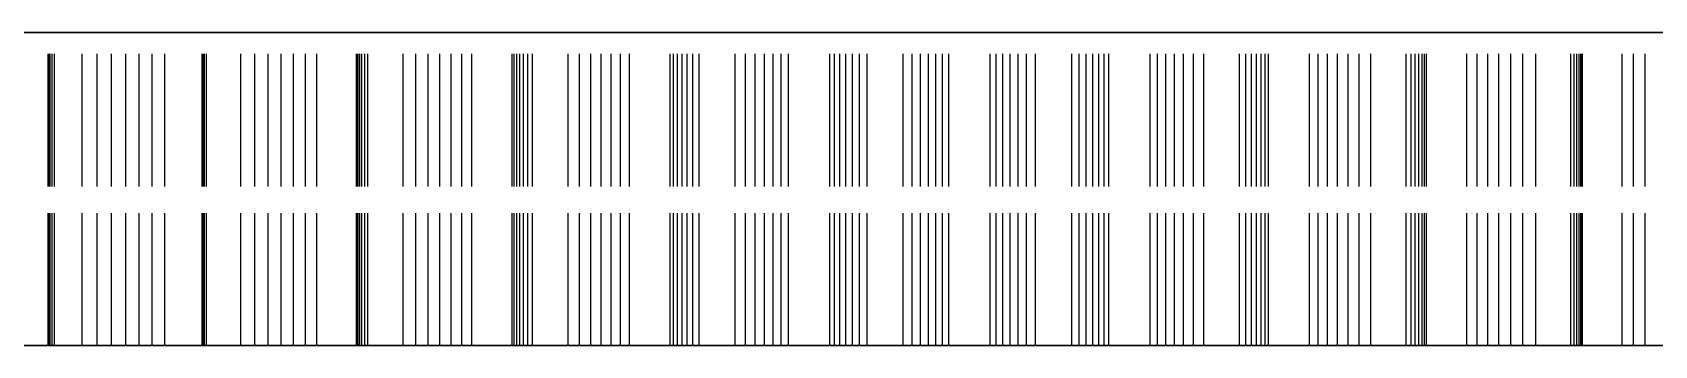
# Model space of a CAD drawing. Header units: millimetres. Extents: x -25 to 127, y -20 to 120.
# Drawn here: x -8.98 to 6.56, y 75.5 to 78.5 of the extents above; entities that cross this region are included whole.
import ezdxf

# ---------------------------------------------------------------- set-up
doc = ezdxf.new("R2010")
doc.units = ezdxf.units.MM
doc.linetypes.add('DASHED', pattern=[1.524, 1.27, -0.254])
doc.layers.add('HIDDEN', color=8, linetype='DASHED')
doc.layers.add('VISIBLE', color=7, linetype='CONTINUOUS')

msp = doc.modelspace()

# ---------------------------------------------------------------- linework, layer by layer
at = {"layer": 'HIDDEN'}
for points in [[(7.2381, 78.5), (6.47619, 78.5), (5.71429, 78.5), (4.95238, 78.5), (4.19048, 78.5), (3.42857, 78.5), (2.66667, 78.5), (1.90476, 78.5), (1.14286, 78.5), (0.38095, 78.5), (-0.38095, 78.5), (-1.14286, 78.5), (-1.90476, 78.5), (-2.66667, 78.5), (-3.42857, 78.5), (-4.19048, 78.5), (-4.95238, 78.5), (-5.71429, 78.5), (-6.47619, 78.5), (-7.2381, 78.5), (-8, 78.5), (-8.7619, 78.5), (-9.52381, 78.5)], [(-9.52381, 78.5), (-8.7619, 78.5), (-8, 78.5), (-7.2381, 78.5), (-6.47619, 78.5), (-5.71429, 78.5), (-4.95238, 78.5), (-4.19048, 78.5), (-3.42857, 78.5), (-2.66667, 78.5), (-1.90476, 78.5), (-1.14286, 78.5), (-0.38095, 78.5), (0.38095, 78.5), (1.14286, 78.5), (1.90476, 78.5), (2.66667, 78.5), (3.42857, 78.5), (4.19048, 78.5), (4.95238, 78.5), (5.71429, 78.5), (6.47619, 78.5), (7.2381, 78.5)], [(6.63492, 78.5), (5.93651, 78.5), (5.2381, 78.5), (4.53968, 78.5), (3.84127, 78.5), (3.14286, 78.5), (2.44444, 78.5), (1.74603, 78.5), (1.04762, 78.5), (0.34921, 78.5), (-0.34921, 78.5), (-1.04762, 78.5), (-1.74603, 78.5), (-2.44444, 78.5), (-3.14286, 78.5), (-3.84127, 78.5), (-4.53968, 78.5), (-5.2381, 78.5), (-5.93651, 78.5), (-6.63492, 78.5), (-7.33333, 78.5), (-8.03175, 78.5), (-8.73016, 78.5), (-9.42857, 78.5)], [(-9.42857, 78.5), (-8.73016, 78.5), (-8.03175, 78.5), (-7.33333, 78.5), (-6.63492, 78.5), (-5.93651, 78.5), (-5.2381, 78.5), (-4.53968, 78.5), (-3.84127, 78.5), (-3.14286, 78.5), (-2.44444, 78.5), (-1.74603, 78.5), (-1.04762, 78.5), (-0.34921, 78.5), (0.34921, 78.5), (1.04762, 78.5), (1.74603, 78.5), (2.44444, 78.5), (3.14286, 78.5), (3.84127, 78.5), (4.53968, 78.5), (5.2381, 78.5), (5.93651, 78.5), (6.63492, 78.5)], [(-8.76709, 78.5), (-9.1286, 78.5)], [(-9.1286, 78.5), (-8.76709, 78.5)], [(-8.99008, 78.5), (-8.20833, 78.5), (-7.42659, 78.5), (-6.64484, 78.5), (-5.8631, 78.5), (-5.08135, 78.5), (-4.2996, 78.5), (-3.51786, 78.5), (-2.73611, 78.5), (-1.95437, 78.5), (-1.17262, 78.5), (-0.39087, 78.5), (0.39087, 78.5), (1.17262, 78.5), (1.95437, 78.5), (2.73611, 78.5), (3.51786, 78.5), (4.2996, 78.5), (5.08135, 78.5), (5.8631, 78.5), (6.64484, 78.5)], [(-8.82299, 78.5), (-8.82595, 78.5)], [(-8.82595, 78.5), (-8.82425, 78.5)], [(-8.82425, 78.5), (-8.82595, 78.5)], [(-8.82595, 78.5), (-8.82299, 78.5)], [(-8.82595, 75.5), (-8.82595, 78.5)], [(-8.82595, 75.5), (-8.82595, 78.5)], [(-8.82425, 78.5), (-8.81773, 78.5)], [(-8.81773, 78.5), (-8.82425, 78.5)], [(-8.82425, 75.5), (-8.82425, 78.5)], [(-8.82425, 75.5), (-8.82425, 78.5)], [(-8.50208, 78.5), (-8.82299, 78.5)], [(-8.82299, 78.5), (-8.50208, 78.5)], [(-8.82299, 75.5), (-8.82299, 78.5)], [(-8.82299, 75.5), (-8.82299, 78.5)], [(-8.81773, 78.5), (-8.80621, 78.5)], [(-8.80621, 78.5), (-8.81773, 78.5)], [(-8.81773, 75.5), (-8.81773, 78.5)], [(-8.81773, 75.5), (-8.81773, 78.5)], [(-8.80621, 78.5), (-8.78943, 78.5)], [(-8.78943, 78.5), (-8.80621, 78.5)], [(-8.80621, 75.5), (-8.80621, 78.5)], [(-8.80621, 75.5), (-8.80621, 78.5)], [(-8.78943, 78.5), (-8.76709, 78.5)], [(-8.76709, 78.5), (-8.78943, 78.5)], [(-8.78943, 75.5), (-8.78943, 78.5)], [(-8.78943, 75.5), (-8.78943, 78.5)], [(-8.76709, 75.5), (-8.76709, 78.5)], [(-8.76709, 75.5), (-8.76709, 78.5)], [(-8.35809, 78.5), (-8.50208, 78.5)], [(-8.50208, 78.5), (-8.35809, 78.5)], [(-8.50208, 75.5), (-8.50208, 78.5)], [(-8.50208, 75.5), (-8.50208, 78.5)], [(-8.2186, 78.5), (-8.35809, 78.5)], [(-8.35809, 78.5), (-8.2186, 78.5)], [(-8.35809, 75.5), (-8.35809, 78.5)], [(-8.35809, 75.5), (-8.35809, 78.5)], [(-8.08379, 78.5), (-8.2186, 78.5)], [(-8.2186, 78.5), (-8.08379, 78.5)], [(-8.2186, 75.5), (-8.2186, 78.5)], [(-8.2186, 75.5), (-8.2186, 78.5)], [(-7.9539, 78.5), (-8.08379, 78.5)], [(-8.08379, 78.5), (-7.9539, 78.5)], [(-8.08379, 75.5), (-8.08379, 78.5)], [(-8.08379, 75.5), (-8.08379, 78.5)], [(-7.82921, 78.5), (-7.9539, 78.5)], [(-7.9539, 78.5), (-7.82921, 78.5)], [(-7.9539, 75.5), (-7.9539, 78.5)], [(-7.9539, 75.5), (-7.9539, 78.5)], [(-7.71007, 78.5), (-7.82921, 78.5)], [(-7.82921, 78.5), (-7.71007, 78.5)], [(-7.82921, 75.5), (-7.82921, 78.5)], [(-7.82921, 75.5), (-7.82921, 78.5)], [(-7.33821, 78.5), (-7.71007, 78.5)], [(-7.71007, 78.5), (-7.33821, 78.5)], [(-7.71007, 75.5), (-7.71007, 78.5)], [(-7.71007, 75.5), (-7.71007, 78.5)], [(-7.34754, 78.5), (-7.34992, 78.5)], [(-7.34992, 78.5), (-7.34692, 78.5)], [(-7.34692, 78.5), (-7.34992, 78.5)], [(-7.34992, 78.5), (-7.34754, 78.5)], [(-7.34992, 75.5), (-7.34992, 78.5)], [(-7.34992, 75.5), (-7.34992, 78.5)], [(-7.34004, 78.5), (-7.34754, 78.5)], [(-7.34754, 78.5), (-7.34004, 78.5)], [(-7.34754, 75.5), (-7.34754, 78.5)], [(-7.34754, 75.5), (-7.34754, 78.5)], [(-7.34692, 78.5), (-7.33821, 78.5)], [(-7.33821, 78.5), (-7.34692, 78.5)], [(-7.34692, 75.5), (-7.34692, 78.5)], [(-7.34692, 75.5), (-7.34692, 78.5)], [(-7.3276, 78.5), (-7.34004, 78.5)], [(-7.34004, 78.5), (-7.3276, 78.5)], [(-7.34004, 75.5), (-7.34004, 78.5)], [(-7.34004, 75.5), (-7.34004, 78.5)], [(-7.33821, 75.5), (-7.33821, 78.5)], [(-7.33821, 75.5), (-7.33821, 78.5)], [(-7.3104, 78.5), (-7.3276, 78.5)], [(-7.3276, 78.5), (-7.3104, 78.5)], [(-7.3276, 75.5), (-7.3276, 78.5)], [(-7.3276, 75.5), (-7.3276, 78.5)], [(-6.98123, 78.5), (-7.3104, 78.5)], [(-7.3104, 78.5), (-6.98123, 78.5)], [(-7.3104, 75.5), (-7.3104, 78.5)], [(-7.3104, 75.5), (-7.3104, 78.5)], [(-6.8477, 78.5), (-6.98123, 78.5)], [(-6.98123, 78.5), (-6.8477, 78.5)], [(-6.98123, 75.5), (-6.98123, 78.5)], [(-6.98123, 75.5), (-6.98123, 78.5)], [(-6.71879, 78.5), (-6.8477, 78.5)], [(-6.8477, 78.5), (-6.71879, 78.5)], [(-6.8477, 75.5), (-6.8477, 78.5)], [(-6.8477, 75.5), (-6.8477, 78.5)], [(-6.5947, 78.5), (-6.71879, 78.5)], [(-6.71879, 78.5), (-6.5947, 78.5)], [(-6.71879, 75.5), (-6.71879, 78.5)], [(-6.71879, 75.5), (-6.71879, 78.5)], [(-6.47567, 78.5), (-6.5947, 78.5)], [(-6.5947, 78.5), (-6.47567, 78.5)], [(-6.5947, 75.5), (-6.5947, 78.5)], [(-6.5947, 75.5), (-6.5947, 78.5)], [(-6.36197, 78.5), (-6.47567, 78.5)], [(-6.47567, 78.5), (-6.36197, 78.5)], [(-6.47567, 75.5), (-6.47567, 78.5)], [(-6.47567, 75.5), (-6.47567, 78.5)], [(-6.25398, 78.5), (-6.36197, 78.5)], [(-6.36197, 78.5), (-6.25398, 78.5)], [(-6.36197, 75.5), (-6.36197, 78.5)], [(-6.36197, 75.5), (-6.36197, 78.5)], [(-5.87358, 78.5), (-6.25398, 78.5)], [(-6.25398, 78.5), (-5.87358, 78.5)], [(-6.25398, 75.5), (-6.25398, 78.5)], [(-6.25398, 75.5), (-6.25398, 78.5)], [(-5.86862, 78.5), (-5.87358, 78.5)], [(-5.87358, 78.5), (-5.86862, 78.5)], [(-5.87358, 75.5), (-5.87358, 78.5)], [(-5.87358, 75.5), (-5.87358, 78.5)], [(-5.85783, 78.5), (-5.86862, 78.5)], [(-5.86862, 78.5), (-5.85783, 78.5)], [(-5.86862, 75.5), (-5.86862, 78.5)], [(-5.86862, 75.5), (-5.86862, 78.5)], [(-5.84156, 78.5), (-5.85783, 78.5)], [(-5.85783, 78.5), (-5.84156, 78.5)], [(-5.85783, 75.5), (-5.85783, 78.5)], [(-5.85783, 75.5), (-5.85783, 78.5)], [(-5.82006, 78.5), (-5.84156, 78.5)], [(-5.84156, 78.5), (-5.82006, 78.5)], [(-5.84156, 75.5), (-5.84156, 78.5)], [(-5.84156, 75.5), (-5.84156, 78.5)], [(-5.79356, 78.5), (-5.82006, 78.5)], [(-5.82006, 78.5), (-5.79356, 78.5)], [(-5.82006, 75.5), (-5.82006, 78.5)], [(-5.82006, 75.5), (-5.82006, 78.5)], [(-5.7622, 78.5), (-5.79356, 78.5)], [(-5.79356, 78.5), (-5.7622, 78.5)], [(-5.79356, 75.5), (-5.79356, 78.5)], [(-5.79356, 75.5), (-5.79356, 78.5)], [(-5.42637, 78.5), (-5.7622, 78.5)], [(-5.7622, 78.5), (-5.42637, 78.5)], [(-5.7622, 75.5), (-5.7622, 78.5)], [(-5.7622, 75.5), (-5.7622, 78.5)], [(-5.30394, 78.5), (-5.42637, 78.5)], [(-5.42637, 78.5), (-5.30394, 78.5)], [(-5.42637, 75.5), (-5.42637, 78.5)], [(-5.42637, 75.5), (-5.42637, 78.5)], [(-5.18625, 78.5), (-5.30394, 78.5)], [(-5.30394, 78.5), (-5.18625, 78.5)], [(-5.30394, 75.5), (-5.30394, 78.5)], [(-5.30394, 75.5), (-5.30394, 78.5)], [(-5.07349, 78.5), (-5.18625, 78.5)], [(-5.18625, 78.5), (-5.07349, 78.5)], [(-5.18625, 75.5), (-5.18625, 78.5)], [(-5.18625, 75.5), (-5.18625, 78.5)], [(-4.96589, 78.5), (-5.07349, 78.5)], [(-5.07349, 78.5), (-4.96589, 78.5)], [(-5.07349, 75.5), (-5.07349, 78.5)], [(-5.07349, 75.5), (-5.07349, 78.5)], [(-4.86374, 78.5), (-4.96589, 78.5)], [(-4.96589, 78.5), (-4.86374, 78.5)], [(-4.96589, 75.5), (-4.96589, 78.5)], [(-4.96589, 75.5), (-4.96589, 78.5)], [(-4.76741, 78.5), (-4.86374, 78.5)], [(-4.86374, 78.5), (-4.76741, 78.5)], [(-4.86374, 75.5), (-4.86374, 78.5)], [(-4.86374, 75.5), (-4.86374, 78.5)], [(-4.38033, 78.5), (-4.76741, 78.5)], [(-4.76741, 78.5), (-4.38033, 78.5)], [(-4.76741, 75.5), (-4.76741, 78.5)], [(-4.76741, 75.5), (-4.76741, 78.5)], [(-4.36172, 78.5), (-4.38033, 78.5)], [(-4.38033, 78.5), (-4.36172, 78.5)], [(-4.38033, 75.5), (-4.38033, 78.5)], [(-4.38033, 75.5), (-4.38033, 78.5)], [(-4.3372, 78.5), (-4.36172, 78.5)], [(-4.36172, 78.5), (-4.3372, 78.5)], [(-4.36172, 75.5), (-4.36172, 78.5)], [(-4.36172, 75.5), (-4.36172, 78.5)], [(-4.30711, 78.5), (-4.3372, 78.5)], [(-4.3372, 78.5), (-4.30711, 78.5)], [(-4.3372, 75.5), (-4.3372, 78.5)], [(-4.3372, 75.5), (-4.3372, 78.5)], [(-4.27174, 78.5), (-4.30711, 78.5)], [(-4.30711, 78.5), (-4.27174, 78.5)], [(-4.30711, 75.5), (-4.30711, 78.5)], [(-4.30711, 75.5), (-4.30711, 78.5)], [(-4.23128, 78.5), (-4.27174, 78.5)], [(-4.27174, 78.5), (-4.23128, 78.5)], [(-4.27174, 75.5), (-4.27174, 78.5)], [(-4.27174, 75.5), (-4.27174, 78.5)], [(-4.18593, 78.5), (-4.23128, 78.5)], [(-4.23128, 78.5), (-4.18593, 78.5)], [(-4.23128, 75.5), (-4.23128, 78.5)], [(-4.23128, 75.5), (-4.23128, 78.5)], [(-3.84507, 78.5), (-4.18593, 78.5)], [(-4.18593, 78.5), (-3.84507, 78.5)], [(-4.18593, 75.5), (-4.18593, 78.5)], [(-4.18593, 75.5), (-4.18593, 78.5)], [(-3.73435, 78.5), (-3.84507, 78.5)], [(-3.84507, 78.5), (-3.73435, 78.5)], [(-3.84507, 75.5), (-3.84507, 78.5)], [(-3.84507, 75.5), (-3.84507, 78.5)], [(-3.62844, 78.5), (-3.73435, 78.5)], [(-3.73435, 78.5), (-3.62844, 78.5)], [(-3.73435, 75.5), (-3.73435, 78.5)], [(-3.73435, 75.5), (-3.73435, 78.5)], [(-3.52756, 78.5), (-3.62844, 78.5)], [(-3.62844, 78.5), (-3.52756, 78.5)], [(-3.62844, 75.5), (-3.62844, 78.5)], [(-3.62844, 75.5), (-3.62844, 78.5)], [(-3.43192, 78.5), (-3.52756, 78.5)], [(-3.52756, 78.5), (-3.43192, 78.5)], [(-3.52756, 75.5), (-3.52756, 78.5)], [(-3.52756, 75.5), (-3.52756, 78.5)], [(-3.34182, 78.5), (-3.43192, 78.5)], [(-3.43192, 78.5), (-3.34182, 78.5)], [(-3.43192, 75.5), (-3.43192, 78.5)], [(-3.43192, 75.5), (-3.43192, 78.5)], [(-3.25762, 78.5), (-3.34182, 78.5)], [(-3.34182, 78.5), (-3.25762, 78.5)], [(-3.34182, 75.5), (-3.34182, 78.5)], [(-3.34182, 75.5), (-3.34182, 78.5)], [(-2.86575, 78.5), (-3.25762, 78.5)], [(-3.25762, 78.5), (-2.86575, 78.5)], [(-3.25762, 75.5), (-3.25762, 78.5)], [(-3.25762, 75.5), (-3.25762, 78.5)], [(-2.83358, 78.5), (-2.86575, 78.5)], [(-2.86575, 78.5), (-2.83358, 78.5)], [(-2.86575, 75.5), (-2.86575, 78.5)], [(-2.86575, 75.5), (-2.86575, 78.5)], [(-2.79543, 78.5), (-2.83358, 78.5)], [(-2.83358, 78.5), (-2.79543, 78.5)], [(-2.83358, 75.5), (-2.83358, 78.5)], [(-2.83358, 75.5), (-2.83358, 78.5)], [(-2.75168, 78.5), (-2.79543, 78.5)], [(-2.79543, 78.5), (-2.75168, 78.5)], [(-2.79543, 75.5), (-2.79543, 78.5)], [(-2.79543, 75.5), (-2.79543, 78.5)], [(-2.7026, 78.5), (-2.75168, 78.5)], [(-2.75168, 78.5), (-2.7026, 78.5)], [(-2.75168, 75.5), (-2.75168, 78.5)], [(-2.75168, 75.5), (-2.75168, 78.5)], [(-2.6484, 78.5), (-2.7026, 78.5)], [(-2.7026, 78.5), (-2.6484, 78.5)], [(-2.7026, 75.5), (-2.7026, 78.5)], [(-2.7026, 75.5), (-2.7026, 78.5)], [(-2.58926, 78.5), (-2.6484, 78.5)], [(-2.6484, 78.5), (-2.58926, 78.5)], [(-2.6484, 75.5), (-2.6484, 78.5)], [(-2.6484, 75.5), (-2.6484, 78.5)], [(-2.24504, 78.5), (-2.58926, 78.5)], [(-2.58926, 78.5), (-2.24504, 78.5)], [(-2.58926, 75.5), (-2.58926, 78.5)], [(-2.58926, 75.5), (-2.58926, 78.5)], [(-2.14656, 78.5), (-2.24504, 78.5)], [(-2.24504, 78.5), (-2.14656, 78.5)], [(-2.24504, 75.5), (-2.24504, 78.5)], [(-2.24504, 75.5), (-2.24504, 78.5)], [(-2.05296, 78.5), (-2.14656, 78.5)], [(-2.14656, 78.5), (-2.05296, 78.5)], [(-2.14656, 75.5), (-2.14656, 78.5)], [(-2.14656, 75.5), (-2.14656, 78.5)], [(-1.96444, 78.5), (-2.05296, 78.5)], [(-2.05296, 78.5), (-1.96444, 78.5)], [(-2.05296, 75.5), (-2.05296, 78.5)], [(-2.05296, 75.5), (-2.05296, 78.5)], [(-1.88123, 78.5), (-1.96444, 78.5)], [(-1.96444, 78.5), (-1.88123, 78.5)], [(-1.96444, 75.5), (-1.96444, 78.5)], [(-1.96444, 75.5), (-1.96444, 78.5)], [(-1.80361, 78.5), (-1.88123, 78.5)], [(-1.88123, 78.5), (-1.80361, 78.5)], [(-1.88123, 75.5), (-1.88123, 78.5)], [(-1.88123, 75.5), (-1.88123, 78.5)], [(-1.73196, 78.5), (-1.80361, 78.5)], [(-1.80361, 78.5), (-1.73196, 78.5)], [(-1.80361, 75.5), (-1.80361, 78.5)], [(-1.80361, 75.5), (-1.80361, 78.5)], [(-1.3372, 78.5), (-1.73196, 78.5)], [(-1.73196, 78.5), (-1.3372, 78.5)], [(-1.73196, 75.5), (-1.73196, 78.5)], [(-1.73196, 75.5), (-1.73196, 78.5)], [(-1.29162, 78.5), (-1.3372, 78.5)], [(-1.3372, 78.5), (-1.29162, 78.5)], [(-1.3372, 75.5), (-1.3372, 78.5)], [(-1.3372, 75.5), (-1.3372, 78.5)], [(-1.24005, 78.5), (-1.29162, 78.5)], [(-1.29162, 78.5), (-1.24005, 78.5)], [(-1.29162, 75.5), (-1.29162, 78.5)], [(-1.29162, 75.5), (-1.29162, 78.5)], [(-1.18285, 78.5), (-1.24005, 78.5)], [(-1.24005, 78.5), (-1.18285, 78.5)], [(-1.24005, 75.5), (-1.24005, 78.5)], [(-1.24005, 75.5), (-1.24005, 78.5)], [(-1.12029, 78.5), (-1.18285, 78.5)], [(-1.18285, 78.5), (-1.12029, 78.5)], [(-1.18285, 75.5), (-1.18285, 78.5)], [(-1.18285, 75.5), (-1.18285, 78.5)], [(-1.05261, 78.5), (-1.12029, 78.5)], [(-1.12029, 78.5), (-1.05261, 78.5)], [(-1.12029, 75.5), (-1.12029, 78.5)], [(-1.12029, 75.5), (-1.12029, 78.5)], [(-0.97998, 78.5), (-1.05261, 78.5)], [(-1.05261, 78.5), (-0.97998, 78.5)], [(-1.05261, 75.5), (-1.05261, 78.5)], [(-1.05261, 75.5), (-1.05261, 78.5)], [(-0.63408, 78.5), (-0.97998, 78.5)], [(-0.97998, 78.5), (-0.63408, 78.5)], [(-0.97998, 75.5), (-0.97998, 78.5)], [(-0.97998, 75.5), (-0.97998, 78.5)], [(-0.54831, 78.5), (-0.63408, 78.5)], [(-0.63408, 78.5), (-0.54831, 78.5)], [(-0.63408, 75.5), (-0.63408, 78.5)], [(-0.63408, 75.5), (-0.63408, 78.5)], [(-0.46747, 78.5), (-0.54831, 78.5)], [(-0.54831, 78.5), (-0.46747, 78.5)], [(-0.54831, 75.5), (-0.54831, 78.5)], [(-0.54831, 75.5), (-0.54831, 78.5)], [(-0.39175, 78.5), (-0.46747, 78.5)], [(-0.46747, 78.5), (-0.39175, 78.5)], [(-0.46747, 75.5), (-0.46747, 78.5)], [(-0.46747, 75.5), (-0.46747, 78.5)], [(-0.32137, 78.5), (-0.39175, 78.5)], [(-0.39175, 78.5), (-0.32137, 78.5)], [(-0.39175, 75.5), (-0.39175, 78.5)], [(-0.39175, 75.5), (-0.39175, 78.5)], [(-0.25662, 78.5), (-0.32137, 78.5)], [(-0.32137, 78.5), (-0.25662, 78.5)], [(-0.32137, 75.5), (-0.32137, 78.5)], [(-0.32137, 75.5), (-0.32137, 78.5)], [(-0.19786, 78.5), (-0.25662, 78.5)], [(-0.25662, 78.5), (-0.19786, 78.5)], [(-0.25662, 75.5), (-0.25662, 78.5)], [(-0.25662, 75.5), (-0.25662, 78.5)], [(0.19786, 78.5), (-0.19786, 78.5)], [(-0.19786, 78.5), (0.19786, 78.5)], [(-0.19786, 75.5), (-0.19786, 78.5)], [(-0.19786, 75.5), (-0.19786, 78.5)], [(0.25662, 78.5), (0.19786, 78.5)], [(0.19786, 78.5), (0.25662, 78.5)], [(0.19786, 75.5), (0.19786, 78.5)], [(0.19786, 75.5), (0.19786, 78.5)], [(0.32137, 78.5), (0.25662, 78.5)], [(0.25662, 78.5), (0.32137, 78.5)], [(0.25662, 75.5), (0.25662, 78.5)], [(0.25662, 75.5), (0.25662, 78.5)], [(0.39175, 78.5), (0.32137, 78.5)], [(0.32137, 78.5), (0.39175, 78.5)], [(0.32137, 75.5), (0.32137, 78.5)], [(0.32137, 75.5), (0.32137, 78.5)], [(0.46747, 78.5), (0.39175, 78.5)], [(0.39175, 78.5), (0.46747, 78.5)], [(0.39175, 75.5), (0.39175, 78.5)], [(0.39175, 75.5), (0.39175, 78.5)], [(0.54831, 78.5), (0.46747, 78.5)], [(0.46747, 78.5), (0.54831, 78.5)], [(0.46747, 75.5), (0.46747, 78.5)], [(0.46747, 75.5), (0.46747, 78.5)], [(0.63408, 78.5), (0.54831, 78.5)], [(0.54831, 78.5), (0.63408, 78.5)], [(0.54831, 75.5), (0.54831, 78.5)], [(0.54831, 75.5), (0.54831, 78.5)], [(0.97998, 78.5), (0.63408, 78.5)], [(0.63408, 78.5), (0.97998, 78.5)], [(0.63408, 75.5), (0.63408, 78.5)], [(0.63408, 75.5), (0.63408, 78.5)], [(1.05261, 78.5), (0.97998, 78.5)], [(0.97998, 78.5), (1.05261, 78.5)], [(0.97998, 75.5), (0.97998, 78.5)], [(0.97998, 75.5), (0.97998, 78.5)], [(1.12029, 78.5), (1.05261, 78.5)], [(1.05261, 78.5), (1.12029, 78.5)], [(1.05261, 75.5), (1.05261, 78.5)], [(1.05261, 75.5), (1.05261, 78.5)], [(1.18285, 78.5), (1.12029, 78.5)], [(1.12029, 78.5), (1.18285, 78.5)], [(1.12029, 75.5), (1.12029, 78.5)], [(1.12029, 75.5), (1.12029, 78.5)], [(1.24005, 78.5), (1.18285, 78.5)], [(1.18285, 78.5), (1.24005, 78.5)], [(1.18285, 75.5), (1.18285, 78.5)], [(1.18285, 75.5), (1.18285, 78.5)], [(1.29162, 78.5), (1.24005, 78.5)], [(1.24005, 78.5), (1.29162, 78.5)], [(1.24005, 75.5), (1.24005, 78.5)], [(1.24005, 75.5), (1.24005, 78.5)], [(1.3372, 78.5), (1.29162, 78.5)], [(1.29162, 78.5), (1.3372, 78.5)], [(1.29162, 75.5), (1.29162, 78.5)], [(1.29162, 75.5), (1.29162, 78.5)], [(1.73196, 78.5), (1.3372, 78.5)], [(1.3372, 78.5), (1.73196, 78.5)], [(1.3372, 75.5), (1.3372, 78.5)], [(1.3372, 75.5), (1.3372, 78.5)], [(1.80361, 78.5), (1.73196, 78.5)], [(1.73196, 78.5), (1.80361, 78.5)], [(1.73196, 75.5), (1.73196, 78.5)], [(1.73196, 75.5), (1.73196, 78.5)], [(1.88123, 78.5), (1.80361, 78.5)], [(1.80361, 78.5), (1.88123, 78.5)], [(1.80361, 75.5), (1.80361, 78.5)], [(1.80361, 75.5), (1.80361, 78.5)], [(1.96444, 78.5), (1.88123, 78.5)], [(1.88123, 78.5), (1.96444, 78.5)], [(1.88123, 75.5), (1.88123, 78.5)], [(1.88123, 75.5), (1.88123, 78.5)], [(2.05296, 78.5), (1.96444, 78.5)], [(1.96444, 78.5), (2.05296, 78.5)], [(1.96444, 75.5), (1.96444, 78.5)], [(1.96444, 75.5), (1.96444, 78.5)], [(2.14656, 78.5), (2.05296, 78.5)], [(2.05296, 78.5), (2.14656, 78.5)], [(2.05296, 75.5), (2.05296, 78.5)], [(2.05296, 75.5), (2.05296, 78.5)], [(2.24504, 78.5), (2.14656, 78.5)], [(2.14656, 78.5), (2.24504, 78.5)], [(2.14656, 75.5), (2.14656, 78.5)], [(2.14656, 75.5), (2.14656, 78.5)], [(2.58926, 78.5), (2.24504, 78.5)], [(2.24504, 78.5), (2.58926, 78.5)], [(2.24504, 75.5), (2.24504, 78.5)], [(2.24504, 75.5), (2.24504, 78.5)], [(2.6484, 78.5), (2.58926, 78.5)], [(2.58926, 78.5), (2.6484, 78.5)], [(2.58926, 75.5), (2.58926, 78.5)], [(2.58926, 75.5), (2.58926, 78.5)], [(2.7026, 78.5), (2.6484, 78.5)], [(2.6484, 78.5), (2.7026, 78.5)], [(2.6484, 75.5), (2.6484, 78.5)], [(2.6484, 75.5), (2.6484, 78.5)], [(2.75168, 78.5), (2.7026, 78.5)], [(2.7026, 78.5), (2.75168, 78.5)], [(2.7026, 75.5), (2.7026, 78.5)], [(2.7026, 75.5), (2.7026, 78.5)], [(2.79543, 78.5), (2.75168, 78.5)], [(2.75168, 78.5), (2.79543, 78.5)], [(2.75168, 75.5), (2.75168, 78.5)], [(2.75168, 75.5), (2.75168, 78.5)], [(2.83358, 78.5), (2.79543, 78.5)], [(2.79543, 78.5), (2.83358, 78.5)], [(2.79543, 75.5), (2.79543, 78.5)], [(2.79543, 75.5), (2.79543, 78.5)], [(2.86575, 78.5), (2.83358, 78.5)], [(2.83358, 78.5), (2.86575, 78.5)], [(2.83358, 75.5), (2.83358, 78.5)], [(2.83358, 75.5), (2.83358, 78.5)], [(3.25762, 78.5), (2.86575, 78.5)], [(2.86575, 78.5), (3.25762, 78.5)], [(2.86575, 75.5), (2.86575, 78.5)], [(2.86575, 75.5), (2.86575, 78.5)], [(3.34182, 78.5), (3.25762, 78.5)], [(3.25762, 78.5), (3.34182, 78.5)], [(3.25762, 75.5), (3.25762, 78.5)], [(3.25762, 75.5), (3.25762, 78.5)], [(3.43192, 78.5), (3.34182, 78.5)], [(3.34182, 78.5), (3.43192, 78.5)], [(3.34182, 75.5), (3.34182, 78.5)], [(3.34182, 75.5), (3.34182, 78.5)], [(3.52756, 78.5), (3.43192, 78.5)], [(3.43192, 78.5), (3.52756, 78.5)], [(3.43192, 75.5), (3.43192, 78.5)], [(3.43192, 75.5), (3.43192, 78.5)], [(3.62844, 78.5), (3.52756, 78.5)], [(3.52756, 78.5), (3.62844, 78.5)], [(3.52756, 75.5), (3.52756, 78.5)], [(3.52756, 75.5), (3.52756, 78.5)], [(3.73435, 78.5), (3.62844, 78.5)], [(3.62844, 78.5), (3.73435, 78.5)], [(3.62844, 75.5), (3.62844, 78.5)], [(3.62844, 75.5), (3.62844, 78.5)], [(3.84507, 78.5), (3.73435, 78.5)], [(3.73435, 78.5), (3.84507, 78.5)], [(3.73435, 75.5), (3.73435, 78.5)], [(3.73435, 75.5), (3.73435, 78.5)], [(4.18593, 78.5), (3.84507, 78.5)], [(3.84507, 78.5), (4.18593, 78.5)], [(3.84507, 75.5), (3.84507, 78.5)], [(3.84507, 75.5), (3.84507, 78.5)], [(4.23128, 78.5), (4.18593, 78.5)], [(4.18593, 78.5), (4.23128, 78.5)], [(4.18593, 75.5), (4.18593, 78.5)], [(4.18593, 75.5), (4.18593, 78.5)], [(4.27174, 78.5), (4.23128, 78.5)], [(4.23128, 78.5), (4.27174, 78.5)], [(4.23128, 75.5), (4.23128, 78.5)], [(4.23128, 75.5), (4.23128, 78.5)], [(4.30711, 78.5), (4.27174, 78.5)], [(4.27174, 78.5), (4.30711, 78.5)], [(4.27174, 75.5), (4.27174, 78.5)], [(4.27174, 75.5), (4.27174, 78.5)], [(4.3372, 78.5), (4.30711, 78.5)], [(4.30711, 78.5), (4.3372, 78.5)], [(4.30711, 75.5), (4.30711, 78.5)], [(4.30711, 75.5), (4.30711, 78.5)], [(4.36172, 78.5), (4.3372, 78.5)], [(4.3372, 78.5), (4.36172, 78.5)], [(4.3372, 75.5), (4.3372, 78.5)], [(4.3372, 75.5), (4.3372, 78.5)], [(4.38033, 78.5), (4.36172, 78.5)], [(4.36172, 78.5), (4.38033, 78.5)], [(4.36172, 75.5), (4.36172, 78.5)], [(4.36172, 75.5), (4.36172, 78.5)], [(4.76741, 78.5), (4.38033, 78.5)], [(4.38033, 78.5), (4.76741, 78.5)], [(4.38033, 75.5), (4.38033, 78.5)], [(4.38033, 75.5), (4.38033, 78.5)], [(4.86374, 78.5), (4.76741, 78.5)], [(4.76741, 78.5), (4.86374, 78.5)], [(4.76741, 75.5), (4.76741, 78.5)], [(4.76741, 75.5), (4.76741, 78.5)], [(4.96589, 78.5), (4.86374, 78.5)], [(4.86374, 78.5), (4.96589, 78.5)], [(4.86374, 75.5), (4.86374, 78.5)], [(4.86374, 75.5), (4.86374, 78.5)], [(5.07349, 78.5), (4.96589, 78.5)], [(4.96589, 78.5), (5.07349, 78.5)], [(4.96589, 75.5), (4.96589, 78.5)], [(4.96589, 75.5), (4.96589, 78.5)], [(5.18625, 78.5), (5.07349, 78.5)], [(5.07349, 78.5), (5.18625, 78.5)], [(5.07349, 75.5), (5.07349, 78.5)], [(5.07349, 75.5), (5.07349, 78.5)], [(5.30394, 78.5), (5.18625, 78.5)], [(5.18625, 78.5), (5.30394, 78.5)], [(5.18625, 75.5), (5.18625, 78.5)], [(5.18625, 75.5), (5.18625, 78.5)], [(5.42637, 78.5), (5.30394, 78.5)], [(5.30394, 78.5), (5.42637, 78.5)], [(5.30394, 75.5), (5.30394, 78.5)], [(5.30394, 75.5), (5.30394, 78.5)], [(5.7622, 78.5), (5.42637, 78.5)], [(5.42637, 78.5), (5.7622, 78.5)], [(5.42637, 75.5), (5.42637, 78.5)], [(5.42637, 75.5), (5.42637, 78.5)], [(5.79356, 78.5), (5.7622, 78.5)], [(5.7622, 78.5), (5.79356, 78.5)], [(5.7622, 75.5), (5.7622, 78.5)], [(5.7622, 75.5), (5.7622, 78.5)], [(5.82006, 78.5), (5.79356, 78.5)], [(5.79356, 78.5), (5.82006, 78.5)], [(5.79356, 75.5), (5.79356, 78.5)], [(5.79356, 75.5), (5.79356, 78.5)], [(5.84156, 78.5), (5.82006, 78.5)], [(5.82006, 78.5), (5.84156, 78.5)], [(5.82006, 75.5), (5.82006, 78.5)], [(5.82006, 75.5), (5.82006, 78.5)], [(5.85783, 78.5), (5.84156, 78.5)], [(5.84156, 78.5), (5.85783, 78.5)], [(5.84156, 75.5), (5.84156, 78.5)], [(5.84156, 75.5), (5.84156, 78.5)], [(5.86862, 78.5), (5.85783, 78.5)], [(5.85783, 78.5), (5.86862, 78.5)], [(5.85783, 75.5), (5.85783, 78.5)], [(5.85783, 75.5), (5.85783, 78.5)], [(5.87358, 78.5), (5.86862, 78.5)], [(5.86862, 78.5), (5.87358, 78.5)], [(5.86862, 75.5), (5.86862, 78.5)], [(5.86862, 75.5), (5.86862, 78.5)], [(6.25398, 78.5), (5.87358, 78.5)], [(5.87358, 78.5), (6.25398, 78.5)], [(5.87358, 75.5), (5.87358, 78.5)], [(5.87358, 75.5), (5.87358, 78.5)], [(6.36197, 78.5), (6.25398, 78.5)], [(6.25398, 78.5), (6.36197, 78.5)], [(6.25398, 75.5), (6.25398, 78.5)], [(6.25398, 75.5), (6.25398, 78.5)], [(6.47567, 78.5), (6.36197, 78.5)], [(6.36197, 78.5), (6.47567, 78.5)], [(6.36197, 75.5), (6.36197, 78.5)], [(6.36197, 75.5), (6.36197, 78.5)], [(6.5947, 78.5), (6.47567, 78.5)], [(6.47567, 78.5), (6.5947, 78.5)], [(6.47567, 75.5), (6.47567, 78.5)], [(6.47567, 75.5), (6.47567, 78.5)], [(-8.76709, 75.5), (-9.1286, 75.5)], [(-9.1286, 75.5), (-8.76709, 75.5)], [(-8.99008, 75.5), (-8.20833, 75.5), (-7.42659, 75.5), (-6.64484, 75.5), (-5.8631, 75.5), (-5.08135, 75.5), (-4.2996, 75.5), (-3.51786, 75.5), (-2.73611, 75.5), (-1.95437, 75.5), (-1.17262, 75.5), (-0.39087, 75.5), (0.39087, 75.5), (1.17262, 75.5), (1.95437, 75.5), (2.73611, 75.5), (3.51786, 75.5), (4.2996, 75.5), (5.08135, 75.5), (5.8631, 75.5), (6.64484, 75.5)], [(-8.82299, 75.5), (-8.82595, 75.5)], [(-8.82595, 75.5), (-8.82425, 75.5)], [(-8.82425, 75.5), (-8.82595, 75.5)], [(-8.82595, 75.5), (-8.82299, 75.5)], [(-8.82425, 75.5), (-8.81773, 75.5)], [(-8.81773, 75.5), (-8.82425, 75.5)], [(-8.50208, 75.5), (-8.82299, 75.5)], [(-8.82299, 75.5), (-8.50208, 75.5)], [(-8.81773, 75.5), (-8.80621, 75.5)], [(-8.80621, 75.5), (-8.81773, 75.5)], [(-8.80621, 75.5), (-8.78943, 75.5)], [(-8.78943, 75.5), (-8.80621, 75.5)], [(-8.78943, 75.5), (-8.76709, 75.5)], [(-8.76709, 75.5), (-8.78943, 75.5)], [(-8.35809, 75.5), (-8.50208, 75.5)], [(-8.50208, 75.5), (-8.35809, 75.5)], [(-8.2186, 75.5), (-8.35809, 75.5)], [(-8.35809, 75.5), (-8.2186, 75.5)], [(-8.08379, 75.5), (-8.2186, 75.5)], [(-8.2186, 75.5), (-8.08379, 75.5)], [(-7.9539, 75.5), (-8.08379, 75.5)], [(-8.08379, 75.5), (-7.9539, 75.5)], [(-7.82921, 75.5), (-7.9539, 75.5)], [(-7.9539, 75.5), (-7.82921, 75.5)], [(-7.71007, 75.5), (-7.82921, 75.5)], [(-7.82921, 75.5), (-7.71007, 75.5)], [(-7.33821, 75.5), (-7.71007, 75.5)], [(-7.71007, 75.5), (-7.33821, 75.5)], [(-7.34754, 75.5), (-7.34992, 75.5)], [(-7.34992, 75.5), (-7.34692, 75.5)], [(-7.34692, 75.5), (-7.34992, 75.5)], [(-7.34992, 75.5), (-7.34754, 75.5)], [(-7.34004, 75.5), (-7.34754, 75.5)], [(-7.34754, 75.5), (-7.34004, 75.5)], [(-7.34692, 75.5), (-7.33821, 75.5)], [(-7.33821, 75.5), (-7.34692, 75.5)], [(-7.3276, 75.5), (-7.34004, 75.5)], [(-7.34004, 75.5), (-7.3276, 75.5)], [(-7.3104, 75.5), (-7.3276, 75.5)], [(-7.3276, 75.5), (-7.3104, 75.5)], [(-6.98123, 75.5), (-7.3104, 75.5)], [(-7.3104, 75.5), (-6.98123, 75.5)], [(-6.8477, 75.5), (-6.98123, 75.5)], [(-6.98123, 75.5), (-6.8477, 75.5)], [(-6.71879, 75.5), (-6.8477, 75.5)], [(-6.8477, 75.5), (-6.71879, 75.5)], [(-6.5947, 75.5), (-6.71879, 75.5)], [(-6.71879, 75.5), (-6.5947, 75.5)], [(-6.47567, 75.5), (-6.5947, 75.5)], [(-6.5947, 75.5), (-6.47567, 75.5)], [(-6.36197, 75.5), (-6.47567, 75.5)], [(-6.47567, 75.5), (-6.36197, 75.5)], [(-6.25398, 75.5), (-6.36197, 75.5)], [(-6.36197, 75.5), (-6.25398, 75.5)], [(-5.87358, 75.5), (-6.25398, 75.5)], [(-6.25398, 75.5), (-5.87358, 75.5)], [(-5.86862, 75.5), (-5.87358, 75.5)], [(-5.87358, 75.5), (-5.86862, 75.5)], [(-5.85783, 75.5), (-5.86862, 75.5)], [(-5.86862, 75.5), (-5.85783, 75.5)], [(-5.84156, 75.5), (-5.85783, 75.5)], [(-5.85783, 75.5), (-5.84156, 75.5)], [(-5.82006, 75.5), (-5.84156, 75.5)], [(-5.84156, 75.5), (-5.82006, 75.5)], [(-5.79356, 75.5), (-5.82006, 75.5)], [(-5.82006, 75.5), (-5.79356, 75.5)], [(-5.7622, 75.5), (-5.79356, 75.5)], [(-5.79356, 75.5), (-5.7622, 75.5)], [(-5.42637, 75.5), (-5.7622, 75.5)], [(-5.7622, 75.5), (-5.42637, 75.5)], [(-5.30394, 75.5), (-5.42637, 75.5)], [(-5.42637, 75.5), (-5.30394, 75.5)], [(-5.18625, 75.5), (-5.30394, 75.5)], [(-5.30394, 75.5), (-5.18625, 75.5)], [(-5.07349, 75.5), (-5.18625, 75.5)], [(-5.18625, 75.5), (-5.07349, 75.5)], [(-4.96589, 75.5), (-5.07349, 75.5)], [(-5.07349, 75.5), (-4.96589, 75.5)], [(-4.86374, 75.5), (-4.96589, 75.5)], [(-4.96589, 75.5), (-4.86374, 75.5)], [(-4.76741, 75.5), (-4.86374, 75.5)], [(-4.86374, 75.5), (-4.76741, 75.5)], [(-4.38033, 75.5), (-4.76741, 75.5)], [(-4.76741, 75.5), (-4.38033, 75.5)], [(-4.36172, 75.5), (-4.38033, 75.5)], [(-4.38033, 75.5), (-4.36172, 75.5)], [(-4.3372, 75.5), (-4.36172, 75.5)], [(-4.36172, 75.5), (-4.3372, 75.5)], [(-4.30711, 75.5), (-4.3372, 75.5)], [(-4.3372, 75.5), (-4.30711, 75.5)], [(-4.27174, 75.5), (-4.30711, 75.5)], [(-4.30711, 75.5), (-4.27174, 75.5)], [(-4.23128, 75.5), (-4.27174, 75.5)], [(-4.27174, 75.5), (-4.23128, 75.5)], [(-4.18593, 75.5), (-4.23128, 75.5)], [(-4.23128, 75.5), (-4.18593, 75.5)], [(-3.84507, 75.5), (-4.18593, 75.5)], [(-4.18593, 75.5), (-3.84507, 75.5)], [(-3.73435, 75.5), (-3.84507, 75.5)], [(-3.84507, 75.5), (-3.73435, 75.5)], [(-3.62844, 75.5), (-3.73435, 75.5)], [(-3.73435, 75.5), (-3.62844, 75.5)], [(-3.52756, 75.5), (-3.62844, 75.5)], [(-3.62844, 75.5), (-3.52756, 75.5)], [(-3.43192, 75.5), (-3.52756, 75.5)], [(-3.52756, 75.5), (-3.43192, 75.5)], [(-3.34182, 75.5), (-3.43192, 75.5)], [(-3.43192, 75.5), (-3.34182, 75.5)], [(-3.25762, 75.5), (-3.34182, 75.5)], [(-3.34182, 75.5), (-3.25762, 75.5)], [(-2.86575, 75.5), (-3.25762, 75.5)], [(-3.25762, 75.5), (-2.86575, 75.5)], [(-2.83358, 75.5), (-2.86575, 75.5)], [(-2.86575, 75.5), (-2.83358, 75.5)], [(-2.79543, 75.5), (-2.83358, 75.5)], [(-2.83358, 75.5), (-2.79543, 75.5)], [(-2.75168, 75.5), (-2.79543, 75.5)], [(-2.79543, 75.5), (-2.75168, 75.5)], [(-2.7026, 75.5), (-2.75168, 75.5)], [(-2.75168, 75.5), (-2.7026, 75.5)], [(-2.6484, 75.5), (-2.7026, 75.5)], [(-2.7026, 75.5), (-2.6484, 75.5)], [(-2.58926, 75.5), (-2.6484, 75.5)], [(-2.6484, 75.5), (-2.58926, 75.5)], [(-2.24504, 75.5), (-2.58926, 75.5)], [(-2.58926, 75.5), (-2.24504, 75.5)], [(-2.14656, 75.5), (-2.24504, 75.5)], [(-2.24504, 75.5), (-2.14656, 75.5)], [(-2.05296, 75.5), (-2.14656, 75.5)], [(-2.14656, 75.5), (-2.05296, 75.5)], [(-1.96444, 75.5), (-2.05296, 75.5)], [(-2.05296, 75.5), (-1.96444, 75.5)], [(-1.88123, 75.5), (-1.96444, 75.5)], [(-1.96444, 75.5), (-1.88123, 75.5)], [(-1.80361, 75.5), (-1.88123, 75.5)], [(-1.88123, 75.5), (-1.80361, 75.5)], [(-1.73196, 75.5), (-1.80361, 75.5)], [(-1.80361, 75.5), (-1.73196, 75.5)], [(-1.3372, 75.5), (-1.73196, 75.5)], [(-1.73196, 75.5), (-1.3372, 75.5)], [(-1.29162, 75.5), (-1.3372, 75.5)], [(-1.3372, 75.5), (-1.29162, 75.5)], [(-1.24005, 75.5), (-1.29162, 75.5)], [(-1.29162, 75.5), (-1.24005, 75.5)], [(-1.18285, 75.5), (-1.24005, 75.5)], [(-1.24005, 75.5), (-1.18285, 75.5)], [(-1.12029, 75.5), (-1.18285, 75.5)], [(-1.18285, 75.5), (-1.12029, 75.5)], [(-1.05261, 75.5), (-1.12029, 75.5)], [(-1.12029, 75.5), (-1.05261, 75.5)], [(-0.97998, 75.5), (-1.05261, 75.5)], [(-1.05261, 75.5), (-0.97998, 75.5)], [(-0.63408, 75.5), (-0.97998, 75.5)], [(-0.97998, 75.5), (-0.63408, 75.5)], [(-0.54831, 75.5), (-0.63408, 75.5)], [(-0.63408, 75.5), (-0.54831, 75.5)], [(-0.46747, 75.5), (-0.54831, 75.5)], [(-0.54831, 75.5), (-0.46747, 75.5)], [(-0.39175, 75.5), (-0.46747, 75.5)], [(-0.46747, 75.5), (-0.39175, 75.5)], [(-0.32137, 75.5), (-0.39175, 75.5)], [(-0.39175, 75.5), (-0.32137, 75.5)], [(-0.25662, 75.5), (-0.32137, 75.5)], [(-0.32137, 75.5), (-0.25662, 75.5)], [(-0.19786, 75.5), (-0.25662, 75.5)], [(-0.25662, 75.5), (-0.19786, 75.5)], [(0.19786, 75.5), (-0.19786, 75.5)], [(-0.19786, 75.5), (0.19786, 75.5)], [(0.25662, 75.5), (0.19786, 75.5)], [(0.19786, 75.5), (0.25662, 75.5)], [(0.32137, 75.5), (0.25662, 75.5)], [(0.25662, 75.5), (0.32137, 75.5)], [(0.39175, 75.5), (0.32137, 75.5)], [(0.32137, 75.5), (0.39175, 75.5)], [(0.46747, 75.5), (0.39175, 75.5)], [(0.39175, 75.5), (0.46747, 75.5)], [(0.54831, 75.5), (0.46747, 75.5)], [(0.46747, 75.5), (0.54831, 75.5)], [(0.63408, 75.5), (0.54831, 75.5)], [(0.54831, 75.5), (0.63408, 75.5)], [(0.97998, 75.5), (0.63408, 75.5)], [(0.63408, 75.5), (0.97998, 75.5)], [(1.05261, 75.5), (0.97998, 75.5)], [(0.97998, 75.5), (1.05261, 75.5)], [(1.12029, 75.5), (1.05261, 75.5)], [(1.05261, 75.5), (1.12029, 75.5)], [(1.18285, 75.5), (1.12029, 75.5)], [(1.12029, 75.5), (1.18285, 75.5)], [(1.24005, 75.5), (1.18285, 75.5)], [(1.18285, 75.5), (1.24005, 75.5)], [(1.29162, 75.5), (1.24005, 75.5)], [(1.24005, 75.5), (1.29162, 75.5)], [(1.3372, 75.5), (1.29162, 75.5)], [(1.29162, 75.5), (1.3372, 75.5)], [(1.73196, 75.5), (1.3372, 75.5)], [(1.3372, 75.5), (1.73196, 75.5)], [(1.80361, 75.5), (1.73196, 75.5)], [(1.73196, 75.5), (1.80361, 75.5)], [(1.88123, 75.5), (1.80361, 75.5)], [(1.80361, 75.5), (1.88123, 75.5)], [(1.96444, 75.5), (1.88123, 75.5)], [(1.88123, 75.5), (1.96444, 75.5)], [(2.05296, 75.5), (1.96444, 75.5)], [(1.96444, 75.5), (2.05296, 75.5)], [(2.14656, 75.5), (2.05296, 75.5)], [(2.05296, 75.5), (2.14656, 75.5)], [(2.24504, 75.5), (2.14656, 75.5)], [(2.14656, 75.5), (2.24504, 75.5)], [(2.58926, 75.5), (2.24504, 75.5)], [(2.24504, 75.5), (2.58926, 75.5)], [(2.6484, 75.5), (2.58926, 75.5)], [(2.58926, 75.5), (2.6484, 75.5)], [(2.7026, 75.5), (2.6484, 75.5)], [(2.6484, 75.5), (2.7026, 75.5)], [(2.75168, 75.5), (2.7026, 75.5)], [(2.7026, 75.5), (2.75168, 75.5)], [(2.79543, 75.5), (2.75168, 75.5)], [(2.75168, 75.5), (2.79543, 75.5)], [(2.83358, 75.5), (2.79543, 75.5)], [(2.79543, 75.5), (2.83358, 75.5)], [(2.86575, 75.5), (2.83358, 75.5)], [(2.83358, 75.5), (2.86575, 75.5)], [(3.25762, 75.5), (2.86575, 75.5)], [(2.86575, 75.5), (3.25762, 75.5)], [(3.34182, 75.5), (3.25762, 75.5)], [(3.25762, 75.5), (3.34182, 75.5)], [(3.43192, 75.5), (3.34182, 75.5)], [(3.34182, 75.5), (3.43192, 75.5)], [(3.52756, 75.5), (3.43192, 75.5)], [(3.43192, 75.5), (3.52756, 75.5)], [(3.62844, 75.5), (3.52756, 75.5)], [(3.52756, 75.5), (3.62844, 75.5)], [(3.73435, 75.5), (3.62844, 75.5)], [(3.62844, 75.5), (3.73435, 75.5)], [(3.84507, 75.5), (3.73435, 75.5)], [(3.73435, 75.5), (3.84507, 75.5)], [(4.18593, 75.5), (3.84507, 75.5)], [(3.84507, 75.5), (4.18593, 75.5)], [(4.23128, 75.5), (4.18593, 75.5)], [(4.18593, 75.5), (4.23128, 75.5)], [(4.27174, 75.5), (4.23128, 75.5)], [(4.23128, 75.5), (4.27174, 75.5)], [(4.30711, 75.5), (4.27174, 75.5)], [(4.27174, 75.5), (4.30711, 75.5)], [(4.3372, 75.5), (4.30711, 75.5)], [(4.30711, 75.5), (4.3372, 75.5)], [(4.36172, 75.5), (4.3372, 75.5)], [(4.3372, 75.5), (4.36172, 75.5)], [(4.38033, 75.5), (4.36172, 75.5)], [(4.36172, 75.5), (4.38033, 75.5)], [(4.76741, 75.5), (4.38033, 75.5)], [(4.38033, 75.5), (4.76741, 75.5)], [(4.86374, 75.5), (4.76741, 75.5)], [(4.76741, 75.5), (4.86374, 75.5)], [(4.96589, 75.5), (4.86374, 75.5)], [(4.86374, 75.5), (4.96589, 75.5)], [(5.07349, 75.5), (4.96589, 75.5)], [(4.96589, 75.5), (5.07349, 75.5)], [(5.18625, 75.5), (5.07349, 75.5)], [(5.07349, 75.5), (5.18625, 75.5)], [(5.30394, 75.5), (5.18625, 75.5)], [(5.18625, 75.5), (5.30394, 75.5)], [(5.42637, 75.5), (5.30394, 75.5)], [(5.30394, 75.5), (5.42637, 75.5)], [(5.7622, 75.5), (5.42637, 75.5)], [(5.42637, 75.5), (5.7622, 75.5)], [(5.79356, 75.5), (5.7622, 75.5)], [(5.7622, 75.5), (5.79356, 75.5)], [(5.82006, 75.5), (5.79356, 75.5)], [(5.79356, 75.5), (5.82006, 75.5)], [(5.84156, 75.5), (5.82006, 75.5)], [(5.82006, 75.5), (5.84156, 75.5)], [(5.85783, 75.5), (5.84156, 75.5)], [(5.84156, 75.5), (5.85783, 75.5)], [(5.86862, 75.5), (5.85783, 75.5)], [(5.85783, 75.5), (5.86862, 75.5)], [(5.87358, 75.5), (5.86862, 75.5)], [(5.86862, 75.5), (5.87358, 75.5)], [(6.25398, 75.5), (5.87358, 75.5)], [(5.87358, 75.5), (6.25398, 75.5)], [(6.36197, 75.5), (6.25398, 75.5)], [(6.25398, 75.5), (6.36197, 75.5)], [(6.47567, 75.5), (6.36197, 75.5)], [(6.36197, 75.5), (6.47567, 75.5)], [(6.5947, 75.5), (6.47567, 75.5)], [(6.47567, 75.5), (6.5947, 75.5)]]:
    msp.add_lwpolyline(points, dxfattribs=at)
at = {"layer": 'VISIBLE'}
for points in [[(6.64484, 78.5), (5.8631, 78.5), (5.08135, 78.5), (4.2996, 78.5), (3.51786, 78.5), (2.73611, 78.5), (1.95437, 78.5), (1.17262, 78.5), (0.39087, 78.5), (-0.39087, 78.5), (-1.17262, 78.5), (-1.95437, 78.5), (-2.73611, 78.5), (-3.51786, 78.5), (-4.2996, 78.5), (-5.08135, 78.5), (-5.8631, 78.5), (-6.64484, 78.5), (-7.42659, 78.5), (-8.20833, 78.5), (-8.99008, 78.5)], [(6.64484, 75.5), (5.8631, 75.5), (5.08135, 75.5), (4.2996, 75.5), (3.51786, 75.5), (2.73611, 75.5), (1.95437, 75.5), (1.17262, 75.5), (0.39087, 75.5), (-0.39087, 75.5), (-1.17262, 75.5), (-1.95437, 75.5), (-2.73611, 75.5), (-3.51786, 75.5), (-4.2996, 75.5), (-5.08135, 75.5), (-5.8631, 75.5), (-6.64484, 75.5), (-7.42659, 75.5), (-8.20833, 75.5), (-8.99008, 75.5)]]:
    msp.add_lwpolyline(points, dxfattribs=at)

doc.saveas('drawing.dxf')
